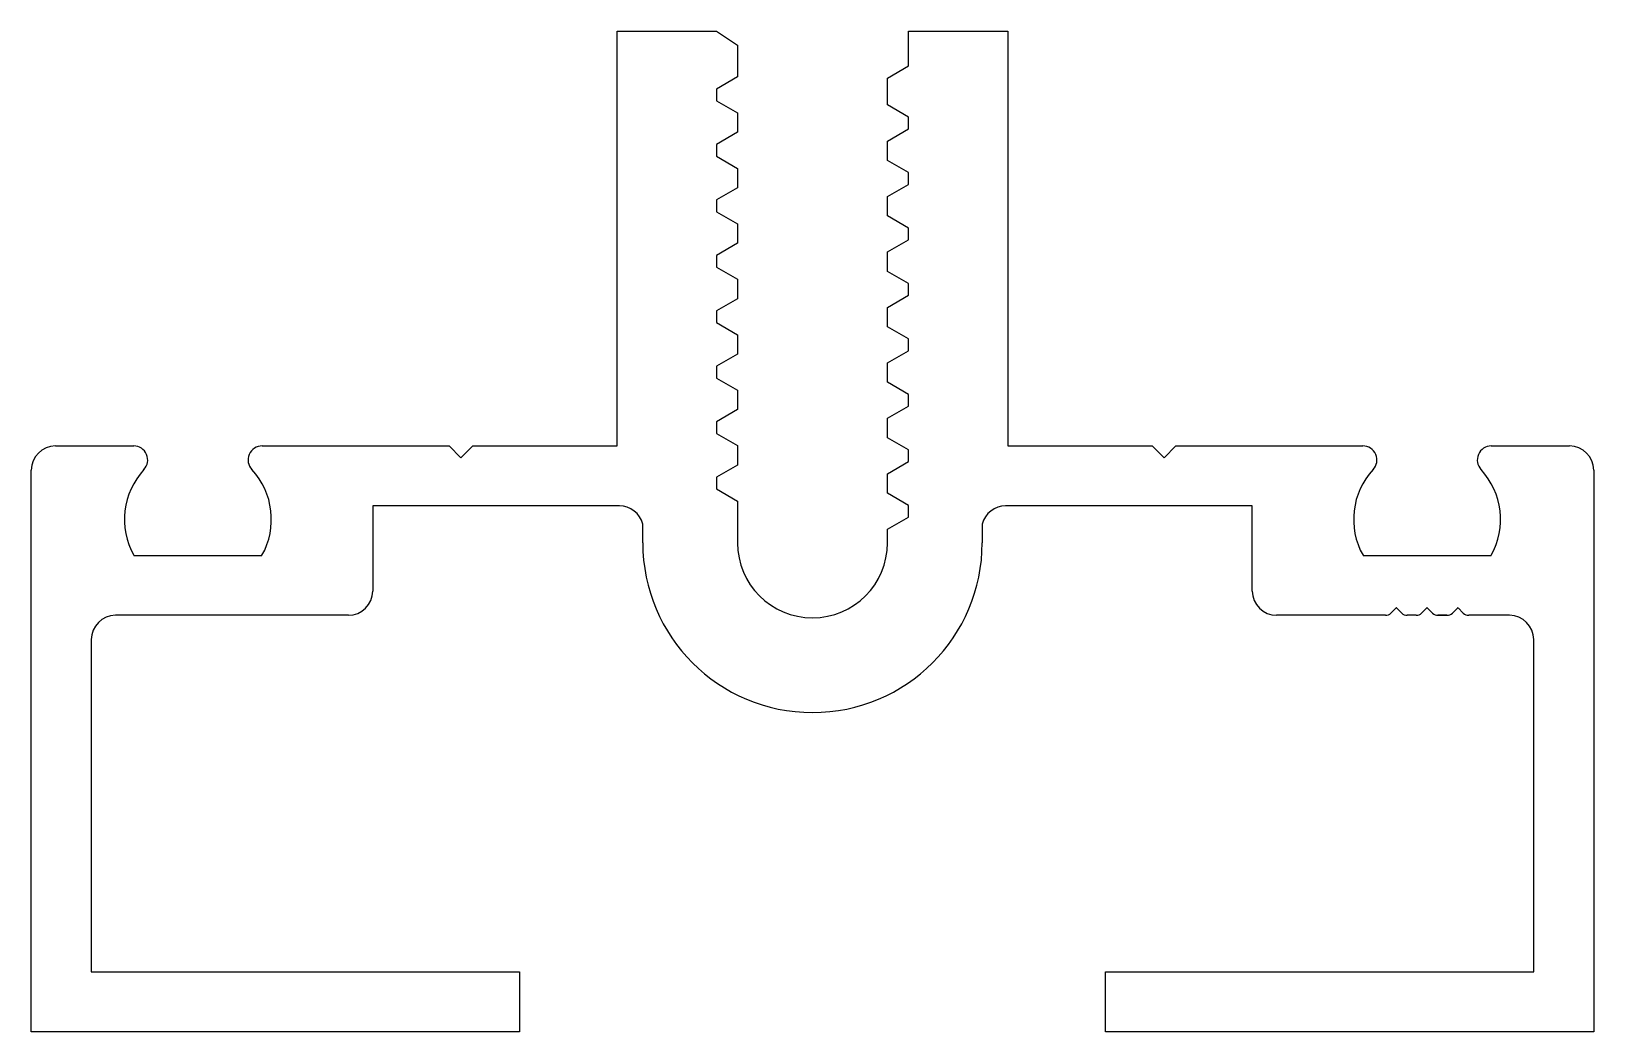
# Model space of a CAD drawing. Header units: inches. Extents: x -25.3 to 25.5, y 0.1 to 32.6.
import ezdxf

# ---------------------------------------------------------------- set-up
doc = ezdxf.new("R2010")
doc.units = ezdxf.units.IN
doc.header["$MEASUREMENT"] = 0

msp = doc.modelspace()

# ---------------------------------------------------------------- linework, layer by layer
at = {"color": 7}
for p, q in [((-6.202, 19.119), (-6.202, 32.606)), ((-6.202, 32.606), (-2.976, 32.606)), ((-2.976, 32.606), (-2.29, 32.149)), ((3.272, 31.478), (3.272, 32.606)), ((3.272, 32.606), (6.498, 32.606)), ((6.498, 32.606), (6.498, 19.119)), ((-2.29, 32.149), (-2.29, 31.122)), ((-2.29, 31.122), (-2.976, 30.726)), ((2.586, 31.082), (3.272, 31.478)), ((2.587, 30.208), (2.586, 31.082)), ((-2.976, 30.726), (-2.976, 30.345)), ((-2.976, 30.345), (-2.29, 29.949)), ((3.272, 29.812), (2.587, 30.208)), ((-2.29, 29.949), (-2.29, 29.319)), ((3.272, 29.431), (3.272, 29.812)), ((-2.29, 29.319), (-2.976, 28.923)), ((2.587, 29.035), (3.272, 29.431)), ((2.587, 28.404), (2.587, 29.035)), ((-2.976, 28.923), (-2.976, 28.542)), ((-2.976, 28.542), (-2.29, 28.146)), ((-2.29, 28.146), (-2.29, 27.515)), ((3.272, 28.008), (2.587, 28.404)), ((3.272, 27.627), (3.272, 28.008)), ((-2.29, 27.515), (-2.976, 27.119)), ((2.587, 27.231), (3.272, 27.627)), ((-2.976, 27.119), (-2.976, 26.738)), ((2.587, 26.601), (2.587, 27.231)), ((-2.976, 26.738), (-2.29, 26.343)), ((3.272, 26.205), (2.587, 26.601)), ((-2.29, 26.343), (-2.29, 25.712)), ((3.272, 25.824), (3.272, 26.205)), ((-2.29, 25.712), (-2.976, 25.316)), ((2.587, 25.428), (3.272, 25.824)), ((2.587, 24.798), (2.587, 25.428)), ((-2.976, 25.316), (-2.976, 24.935)), ((-2.976, 24.935), (-2.29, 24.539)), ((-2.29, 24.539), (-2.29, 23.909)), ((3.272, 24.402), (2.587, 24.798)), ((3.272, 24.021), (3.272, 24.402)), ((-2.29, 23.909), (-2.976, 23.513)), ((2.587, 23.625), (3.272, 24.021)), ((-2.976, 23.513), (-2.976, 23.132)), ((2.586, 22.994), (2.587, 23.625)), ((-2.976, 23.132), (-2.29, 22.736)), ((3.272, 22.598), (2.586, 22.994)), ((-2.29, 22.736), (-2.29, 22.105)), ((3.272, 22.217), (3.272, 22.598)), ((-2.29, 22.105), (-2.976, 21.709)), ((2.587, 21.821), (3.272, 22.217)), ((-2.976, 21.709), (-2.976, 21.328)), ((2.586, 21.191), (2.587, 21.821)), ((-2.976, 21.328), (-2.29, 20.932)), ((-2.29, 20.932), (-2.29, 20.302)), ((3.272, 20.795), (2.586, 21.191)), ((2.587, 20.018), (3.272, 20.414)), ((3.272, 20.414), (3.272, 20.795)), ((-2.29, 20.302), (-2.976, 19.906)), ((-2.976, 19.906), (-2.976, 19.525)), ((2.587, 19.387), (2.587, 20.018)), ((-2.976, 19.525), (-2.29, 19.129)), ((3.272, 18.991), (2.587, 19.387)), ((-24.465, 19.119), (-21.922, 19.119)), ((-17.744, 19.119), (-11.662, 19.119)), ((-11.662, 19.119), (-11.281, 18.737)), ((-11.281, 18.737), (-10.899, 19.119)), ((-10.899, 19.119), (-6.202, 19.119)), ((-2.29, 19.129), (-2.29, 18.498)), ((3.272, 18.611), (3.272, 18.991)), ((6.498, 19.119), (11.195, 19.119)), ((11.195, 19.119), (11.577, 18.737)), ((11.577, 18.737), (11.959, 19.119)), ((11.959, 19.119), (18.04, 19.119)), ((22.218, 19.119), (24.761, 19.119)), ((-25.252, 0.069), (-25.252, 18.331)), ((-2.29, 18.498), (-2.976, 18.103)), ((2.587, 18.215), (3.272, 18.611)), ((25.548, 18.331), (25.548, 0.069)), ((-2.976, 18.103), (-2.976, 17.722)), ((2.587, 17.584), (2.587, 18.215)), ((-2.976, 17.722), (-2.29, 17.326)), ((-2.29, 17.326), (-2.29, 15.969)), ((3.272, 17.188), (2.587, 17.584)), ((-6.132, 17.169), (-14.151, 17.169)), ((-14.151, 17.169), (-14.151, 14.402)), ((2.586, 16.411), (3.272, 16.807)), ((3.272, 16.807), (3.272, 17.188)), ((14.448, 17.169), (6.428, 17.169)), ((14.448, 14.402), (14.448, 17.169)), ((-5.37, 15.969), (-5.37, 16.579)), ((2.586, 15.969), (2.586, 16.411)), ((5.666, 16.579), (5.666, 15.969)), ((-21.915, 15.562), (-17.751, 15.562)), ((18.047, 15.562), (22.211, 15.562)), ((19.124, 13.857), (18.953, 13.685)), ((19.306, 13.685), (19.135, 13.857)), ((20.124, 13.857), (19.952, 13.685)), ((20.306, 13.685), (20.135, 13.857)), ((21.124, 13.857), (20.952, 13.685)), ((21.306, 13.685), (21.135, 13.857)), ((-14.941, 13.612), (-22.512, 13.612)), ((18.776, 13.612), (15.238, 13.612)), ((19.776, 13.612), (19.483, 13.612)), ((20.776, 13.612), (20.483, 13.612)), ((20.483, 13.612), (20.776, 13.612)), ((20.776, 13.612), (20.483, 13.612)), ((20.483, 13.612), (20.776, 13.612)), ((20.776, 13.612), (20.483, 13.612)), ((22.808, 13.612), (21.483, 13.612)), ((21.483, 13.612), (21.483, 13.612)), ((21.483, 13.612), (21.483, 13.612)), ((21.483, 13.612), (21.483, 13.612)), ((-23.302, 12.822), (-23.302, 2.019)), ((23.598, 2.019), (23.598, 12.822)), ((-23.302, 2.019), (-9.377, 2.019)), ((-9.377, 2.019), (-9.377, 0.069)), ((9.673, 0.069), (9.673, 2.019)), ((9.673, 2.019), (23.598, 2.019)), ((-9.377, 0.069), (-25.252, 0.069)), ((25.548, 0.069), (9.673, 0.069))]:
    msp.add_line(p, q, dxfattribs=at)
for centre, radius, start, end in [((-24.465, 18.331), 0.787, 90.0012, 180.0003), ((-21.922, 18.662), 0.457, 317.2541, 90.0012), ((-17.744, 18.662), 0.457, 90.0034, 222.7491), ((18.04, 18.662), 0.457, 317.2509, 89.9966), ((22.218, 18.662), 0.457, 89.9988, 222.7459), ((24.761, 18.331), 0.787, 359.9997, 89.9988), ((-19.833, 16.731), 2.388, 137.2541, 209.2996), ((-19.833, 16.731), 2.388, 330.7004, 42.7491), ((20.129, 16.731), 2.388, 137.2509, 209.2996), ((20.129, 16.731), 2.388, 330.7004, 42.7459), ((-6.132, 16.381), 0.787, 14.549, 90.0025), ((6.428, 16.381), 0.787, 89.9975, 165.451), ((0.148, 15.969), 5.518, 180, 0), ((0.148, 15.969), 2.438, 180, 0), ((-14.941, 14.402), 0.79, 270, 0), ((15.238, 14.402), 0.79, 180, 270), ((19.129, 13.851), 0.008, 45, 135), ((20.129, 13.851), 0.008, 45, 135), ((21.129, 13.851), 0.008, 45, 135), ((-22.512, 12.822), 0.79, 90, 180), ((18.776, 13.862), 0.25, 270, 315), ((19.483, 13.862), 0.25, 225, 270), ((19.776, 13.862), 0.25, 270, 315), ((20.483, 13.862), 0.25, 225, 270), ((20.776, 13.862), 0.25, 270, 315), ((21.483, 13.862), 0.25, 225, 270), ((22.808, 12.822), 0.79, 0, 90)]:
    msp.add_arc(centre, radius, start, end, dxfattribs=at)

doc.saveas('drawing.dxf')
